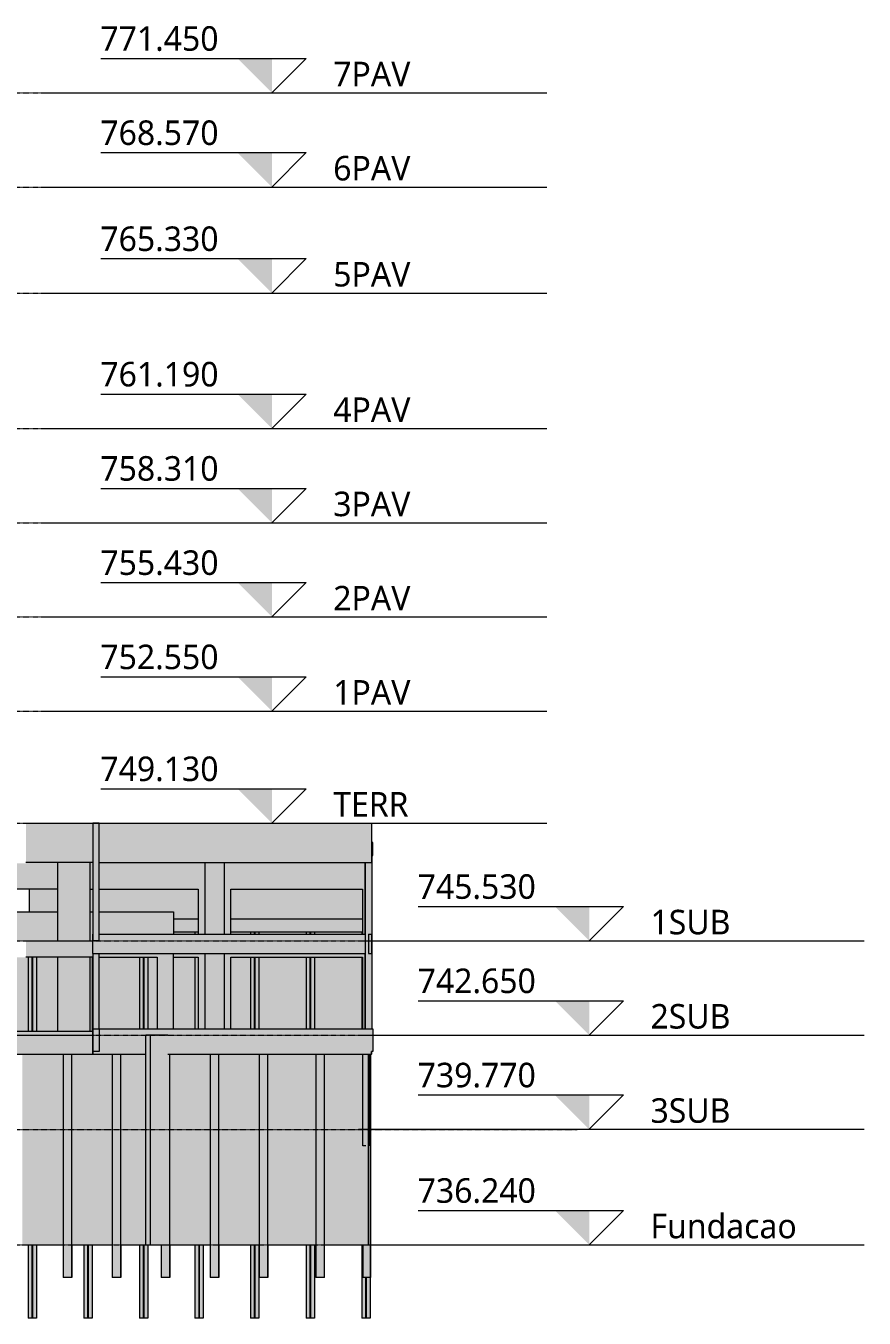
# Model space of a CAD drawing. Header units: centimetres. Extents: x -2136 to 34701, y -1430 to 84208.
# Drawn here: x 6108 to 8672, y 73400 to 77350 of the extents above; entities that cross this region are included whole.
import ezdxf

# ---------------------------------------------------------------- set-up
doc = ezdxf.new("R2010")
doc.units = ezdxf.units.CM
doc.linetypes.add('Centro', pattern=[3.175, 0.635, -0.47625, 1.5875, -0.47625])
for name, color, linetype, lineweight in [('A-FLOR-LEVL', 7, 'Continuous', 9), ('A-WALL', 7, 'Continuous', 25), ('S-BEAM', 7, 'Continuous', 18), ('S-COLS', 7, 'Continuous', 18), ('S-FNDN', 7, 'Continuous', 25)]:
    doc.layers.add(name, color=color, linetype=linetype, lineweight=lineweight)
doc.styles.add('Gadugi_6', font='gadugi.ttf', dxfattribs={"height": 75})

# ---------------------------------------------------------------- blocks, each defined once
blk = doc.blocks.new('Estaca W Gerdau - W250X73-V3-CT 004 K - CORTE ESQ_ 5PAV')
at = {"layer": 'S-FNDN', "lineweight": 9, "true_color": 0xacb7d2}
for points in [[(473.6, 73524), (499, 73524), (499, 74207), (473.6, 74207), (473.6, 73528.9)], [(499.9, 73524), (499.9, 73624), (499, 73624), (499, 73524)], [(499.9, 73524), (500, 73524), (499.9, 73528.9)]]:
    blk.add_hatch(color=9, dxfattribs=at).paths.add_polyline_path(points, flags=0)
at = {"layer": 'S-FNDN', "lineweight": 9}
for p, q in [((473.6, 74207), (473.6, 73524)), ((499, 74207), (499, 73524)), ((499, 74207), (499, 73524)), ((499.9, 73624), (499.9, 73524)), ((500, 73524), (500, 73624)), ((499, 73524), (473.6, 73524)), ((499.9, 73524), (499, 73524)), ((499, 73524), (499, 73524)), ((500, 73524), (499.9, 73524))]:
    blk.add_line(p, q, dxfattribs=at)
blk = doc.blocks.new('Estaca W Gerdau - W250X73-V6-CT 004 K - CORTE ESQ_ 5PAV')
at = {"layer": 'S-FNDN', "lineweight": 9, "true_color": 0xacb7d2}
for points in [[(1997.4, 73524), (1997.9, 73524), (1997.4, 74207), (1994.9, 74207), (1994.9, 73624), (1972.5, 73624), (1972.5, 73524)], [(1998.8, 73524), (1998.8, 73624), (1997.9, 73624), (1997.9, 73524)], [(1998.8, 73524), (1998.9, 73524), (1998.8, 73624)]]:
    blk.add_hatch(color=9, dxfattribs=at).paths.add_polyline_path(points, flags=0)
at = {"layer": 'S-FNDN', "lineweight": 9}
for p, q in [((1997.9, 74207), (1997.9, 73524)), ((1997.9, 74207), (1997.9, 73524)), ((1972.5, 73624), (1972.5, 73524)), ((1998.8, 73624), (1998.8, 73524)), ((1998.9, 73524), (1998.9, 73624)), ((1997.9, 73524), (1972.5, 73524)), ((1998.8, 73524), (1997.9, 73524)), ((1997.9, 73524), (1997.9, 73524)), ((1998.9, 73524), (1998.8, 73524))]:
    blk.add_line(p, q, dxfattribs=at)
blk = doc.blocks.new('Estaca W Gerdau - W250X73-V5-CT 004 K - CORTE ESQ_ 5PAV')
at = {"layer": 'S-FNDN', "lineweight": 9, "true_color": 0xacb7d2}
for points in [[(798.8, 73524), (798.8, 74207), (773.4, 74207), (773.4, 73524)], [(799.7, 73524), (799.7, 73624), (798.8, 73624), (798.8, 73524)]]:
    blk.add_hatch(color=9, dxfattribs=at).paths.add_polyline_path(points, flags=0)
at = {"layer": 'S-FNDN', "lineweight": 9}
for p, q in [((773.4, 74207), (773.4, 73524)), ((798.8, 74207), (798.8, 73524)), ((798.8, 74207), (798.8, 73524)), ((799.7, 73624), (799.7, 73524)), ((799.7, 73524), (799.7, 73624)), ((798.8, 73524), (773.4, 73524)), ((799.7, 73524), (798.8, 73524)), ((798.8, 73524), (798.8, 73524)), ((799.7, 73524), (799.7, 73524))]:
    blk.add_line(p, q, dxfattribs=at)
blk = doc.blocks.new('Estaca W Gerdau - W250X73-3510941-CT 004 K - CORTE ESQ_ 5PAV')
at = {"layer": 'S-FNDN', "lineweight": 9, "true_color": 0xacb7d2}
for points in [[(2610.3, 73524), (2610.3, 74207), (2607.9, 74207), (2607.4, 73927), (2607.3, 73927), (2607, 73624), (2590.3, 73624), (2590.3, 73524), (2607.3, 73524)], [(2611.4, 73524), (2611.6, 73524), (2611.4, 74207), (2610.3, 74207), (2610.3, 73524), (2611, 73524)], [(2613, 73524), (2613, 74207), (2611.6, 74207), (2611.6, 73524)], [(2587.6, 73524), (2589.1, 73524), (2589.1, 73624), (2587.6, 73624)], [(2589.2, 73524), (2590.3, 73524), (2590.2, 73624), (2589.1, 73624), (2589.1, 73524)]]:
    blk.add_hatch(color=9, dxfattribs=at).paths.add_polyline_path(points, flags=0)
at = {"layer": 'S-FNDN', "lineweight": 9}
for p, q in [((2611.6, 74207), (2611.6, 73524)), ((2613, 74207), (2613, 73524)), ((2587.6, 73624), (2587.6, 73524)), ((2587.6, 73524), (2587.6, 73624)), ((2589.1, 73624), (2589.1, 73524)), ((2589.1, 73524), (2587.6, 73524)), ((2587.6, 73524), (2587.6, 73524)), ((2590.3, 73524), (2589, 73524)), ((2610.3, 73524), (2590.3, 73524)), ((2611.6, 73524), (2610.3, 73524)), ((2613, 73524), (2611.6, 73524)), ((2611.6, 73524), (2611.6, 73524))]:
    blk.add_line(p, q, dxfattribs=at)
blk = doc.blocks.new('Estaca W Gerdau - W250X73-3554793-CT 004 K - CORTE ESQ_ 5PAV')
at = {"layer": 'S-FNDN', "lineweight": 9, "true_color": 0xacb7d2}
h = blk.add_hatch(color=9, dxfattribs=at)
h.paths.add_polyline_path([(1591.432686, 73400), (1591.432686, 73624), (1566.032686, 73624), (1566.032686, 73400)], flags=0)
h.paths.add_polyline_path([(1581.676286, 74277.002), (1591.432686, 74277.002), (1591.432686, 74503.003), (1566.032686, 74503.003), (1566.032686, 74277.002)], flags=0)
at = {"layer": 'S-FNDN', "lineweight": 9}
for p, q in [((1566.032686, 74503.003), (1566.032686, 74277.002)), ((1578.335811, 74277.002), (1578.335811, 74503.003)), ((1579.129561, 74503.003), (1579.129561, 74277.002)), ((1591.432686, 74503.003), (1591.432686, 74277.002)), ((1566.032686, 73624), (1566.032686, 73400)), ((1578.335811, 73400), (1578.335811, 73624)), ((1579.129561, 73624), (1579.129561, 73400)), ((1591.432686, 73624), (1591.432686, 73400)), ((1591.432686, 73400), (1566.032686, 73400))]:
    blk.add_line(p, q, dxfattribs=at)
blk = doc.blocks.new('Estaca W Gerdau - W250X73-V11-CT 004 K - CORTE ESQ_ 5PAV')
at = {"layer": 'S-FNDN', "lineweight": 9, "true_color": 0xacb7d2}
h = blk.add_hatch(color=9, dxfattribs=at)
h.paths.add_polyline_path([(1761.4, 73400), (1761.4, 73624), (1736, 73624), (1736, 73400)], flags=0)
h.paths.add_polyline_path([(1761.4, 74277), (1761.4, 74503), (1755.8, 74503), (1755.8, 74277)], flags=0)
at = {"layer": 'S-FNDN', "lineweight": 9}
for p, q in [((1761.4, 74503), (1761.4, 74277)), ((1736, 73624), (1736, 73400)), ((1748.3, 73400), (1748.3, 73624)), ((1749.1, 73624), (1749.1, 73400)), ((1761.4, 73624), (1761.4, 73400)), ((1761.4, 73400), (1736, 73400))]:
    blk.add_line(p, q, dxfattribs=at)
blk = doc.blocks.new('Estaca W Gerdau - W250X73-V12-CT 004 K - CORTE ESQ_ 5PAV')
at = {"layer": 'S-FNDN', "lineweight": 9, "true_color": 0xacb7d2}
h = blk.add_hatch(color=9, dxfattribs=at)
h.paths.add_polyline_path([(1906.032686, 73400), (1931.432686, 73400), (1931.432686, 73624), (1906.032686, 73624)], flags=0)
h.paths.add_polyline_path([(1931.432686, 74284.002), (1931.432686, 74503.003), (1906.032686, 74503.003), (1906.032686, 74284.002)], flags=0)
at = {"layer": 'S-FNDN', "lineweight": 9}
for p, q in [((1906.032686, 74503.003), (1906.032686, 74284.002)), ((1918.335811, 74284.002), (1918.335811, 74503.003)), ((1919.129561, 74503.003), (1919.129561, 74284.002)), ((1931.432686, 74503.003), (1931.432686, 74284.002)), ((1906.032686, 73624), (1906.032686, 73400)), ((1918.335811, 73400), (1918.335811, 73624)), ((1919.129561, 73624), (1919.129561, 73400)), ((1931.432686, 73624), (1931.432686, 73400)), ((1931.432686, 73400), (1906.032686, 73400))]:
    blk.add_line(p, q, dxfattribs=at)
blk = doc.blocks.new('Estaca W Gerdau - W250X73-V13-CT 004 K - CORTE ESQ_ 5PAV')
at = {"layer": 'S-FNDN', "lineweight": 9, "true_color": 0xacb7d2}
h = blk.add_hatch(color=9, dxfattribs=at)
h.paths.add_polyline_path([(2076, 73400), (2101.4, 73400), (2101.4, 73624), (2076, 73624)], flags=0)
h.paths.add_polyline_path([(2076, 74284), (2085.8, 74284), (2085.8, 74503), (2076, 74503), (2076, 74285.4)], flags=0)
h.paths.add_polyline_path([(2076, 74574), (2085.8, 74574), (2085.8, 74580), (2076, 74580)], flags=0)
at = {"layer": 'S-FNDN', "lineweight": 9}
for p, q in [((2076, 74580), (2076, 74574)), ((2076, 74503), (2076, 74284)), ((2076, 73624), (2076, 73400)), ((2088.3, 73400), (2088.3, 73624)), ((2089.1, 73624), (2089.1, 73400)), ((2101.4, 73624), (2101.4, 73400)), ((2101.4, 73400), (2076, 73400))]:
    blk.add_line(p, q, dxfattribs=at)
blk = doc.blocks.new('Estaca W Gerdau - W250X73-V14-CT 004 K - CORTE ESQ_ 5PAV')
at = {"layer": 'S-FNDN', "lineweight": 9, "true_color": 0xacb7d2}
h = blk.add_hatch(color=9, dxfattribs=at)
h.paths.add_polyline_path([(2246.032686, 73400), (2271.432686, 73400), (2271.432686, 73624), (2246.032686, 73624)], flags=0)
h.paths.add_polyline_path([(2246.032686, 74284.002), (2271.432686, 74284.002), (2271.432686, 74503.003), (2246.032686, 74503.003), (2246.032686, 74372.759682)], flags=0)
h.paths.add_polyline_path([(2271.432686, 74574.003), (2271.432686, 74580.003), (2246.032686, 74580.003), (2246.032686, 74574.003)], flags=0)
at = {"layer": 'S-FNDN', "lineweight": 9}
for p, q in [((2246.032686, 74580.003), (2246.032686, 74574.003)), ((2258.335811, 74574.003), (2258.335811, 74580.003)), ((2259.129561, 74580.003), (2259.129561, 74574.003)), ((2271.432686, 74580.003), (2271.432686, 74574.003)), ((2246.032686, 74503.003), (2246.032686, 74284.002)), ((2258.335811, 74284.002), (2258.335811, 74503.003)), ((2259.129561, 74503.003), (2259.129561, 74284.002)), ((2271.432686, 74503.003), (2271.432686, 74284.002)), ((2246.032686, 73624), (2246.032686, 73400)), ((2258.335811, 73400), (2258.335811, 73624)), ((2259.129561, 73624), (2259.129561, 73400)), ((2271.432686, 73624), (2271.432686, 73400)), ((2271.432686, 73400), (2246.032686, 73400))]:
    blk.add_line(p, q, dxfattribs=at)
blk = doc.blocks.new('Estaca W Gerdau - W250X73-V18-CT 004 K - CORTE ESQ_ 5PAV')
at = {"layer": 'S-FNDN', "lineweight": 9, "true_color": 0xacb7d2}
h = blk.add_hatch(color=9, dxfattribs=at)
h.paths.add_polyline_path([(2611.4, 73400), (2611, 73524), (2587.6, 73524), (2587.6, 73624), (2586, 73624), (2586, 73400)], flags=0)
h.paths.add_polyline_path([(2588.4, 74284), (2588.4, 74503), (2586, 74503), (2586, 74284), (2587.6, 74284)], flags=0)
h.paths.add_polyline_path([(2586, 74574), (2588.4, 74574), (2588.4, 74580), (2586, 74580)], flags=0)
at = {"layer": 'S-FNDN', "lineweight": 9}
for p, q in [((2586, 74580), (2586, 74574)), ((2586, 74503), (2586, 74284)), ((2586, 73624), (2586, 73400)), ((2598.3, 73400), (2598.3, 73524)), ((2599.1, 73524), (2599.1, 73400)), ((2611.4, 73524), (2611.4, 73400)), ((2611.4, 73400), (2586, 73400))]:
    blk.add_line(p, q, dxfattribs=at)
blk = doc.blocks.new('Nível - NÍVEL - CORTE ESQUEMÁTICO-903305-CT 004 K - CORTE ESQ_ 5PAV')
at = {"layer": 'A-FLOR-LEVL'}
blk.add_hatch(color=256, dxfattribs=at).paths.add_polyline_path([(2311.4, 76962.2), (2311.4, 76857.1), (2206.3, 76962.2)], flags=0)
for p, q in [((1788.5, 76962.2), (2416.4, 76962.2)), ((2311.4, 76857.1), (2416.4, 76962.2)), ((1605.9, 76857.1), (3152.1, 76857.1))]:
    blk.add_line(p, q, dxfattribs=at)

msp = doc.modelspace()

# ---------------------------------------------------------------- hatches: boundary and pattern name
at = {"layer": 'A-WALL', "true_color": 0xc0c0c0}
h = msp.add_hatch(color=9, dxfattribs=at)
h.paths.add_polyline_path([(7139.31, 74284), (7139.31, 74514), (7137.62, 74514), (7137.66, 74284)], flags=0)
h.paths.add_polyline_path([(7139.31, 74574), (7139.31, 74793), (7137.62, 74793), (7137.57, 74574)], flags=0)
h = msp.add_hatch(color=9, dxfattribs=at)
h.paths.add_polyline_path([(7139.31, 74284), (7144.68, 74284), (7144.68, 74514), (7139.31, 74514), (7139.31, 74372.76)], flags=0)
h.paths.add_polyline_path([(7139.31, 74574), (7144.68, 74574), (7144.68, 74793), (7139.31, 74793), (7139.31, 74580)], flags=0)
h = msp.add_hatch(color=9, dxfattribs=at)
h.paths.add_polyline_path([(7146.71, 74284), (7146.27, 74514), (7144.68, 74514), (7144.68, 74284), (7146.67, 74284)], flags=0)
h.paths.add_polyline_path([(7146.67, 74574), (7146.71, 74574), (7146.6, 74793), (7144.68, 74793), (7144.68, 74574), (7146.4, 74574)], flags=0)
h = msp.add_hatch(color=9, dxfattribs=at)
h.paths.add_polyline_path([(7165.71, 74284), (7165.58, 74793), (7146.71, 74793), (7146.71, 74284), (7165.33, 74284)], flags=0)
h.paths.add_polyline_path([(7157.12, 74514), (7156.21, 74514), (7156.24, 74574), (7165.56, 74574), (7165.56, 74514)], flags=0)
h = msp.add_hatch(color=9, dxfattribs=at)
h.paths.add_polyline_path([(6067.97, 74277), (6115.25, 74277), (6115.25, 74503), (6067.97, 74503), (6067.97, 74372.76)], flags=0)
h.paths.add_polyline_path([(6310.65, 74277), (6312.88, 74277), (6312.52, 74503), (6310.65, 74503), (6310.65, 74372.76)], flags=0)
h.paths.add_polyline_path([(6204.97, 74277), (6204.97, 74503), (6140.65, 74503), (6140.65, 74277)], flags=0)
h.paths.add_polyline_path([(7071.88, 74284), (7135.25, 74284), (7135.25, 74503), (6990.65, 74503), (6990.65, 74284)], flags=0)
h.paths.add_polyline_path([(6965.25, 74284), (6965.25, 74503), (6820.65, 74503), (6820.65, 74284)], flags=0)
h.paths.add_polyline_path([(6413.19, 74284), (6455.25, 74284), (6455.25, 74503), (6331.88, 74503), (6331.97, 74284)], flags=0)
h.paths.add_polyline_path([(6480.65, 74284), (6509.47, 74284), (6509.47, 74503), (6480.65, 74503), (6480.65, 74372.76)], flags=0)
h.paths.add_polyline_path([(6559.47, 74284), (6625.25, 74284), (6625.25, 74503), (6559.47, 74503), (6559.47, 74372.76)], flags=0)
h.paths.add_polyline_path([(6789.58, 74284), (6795.25, 74284), (6795.25, 74503), (6734.97, 74503), (6734.97, 74284)], flags=0)
h.paths.add_polyline_path([(6965.25, 74574), (6965.25, 74580), (6820.65, 74580), (6820.65, 74574)], flags=0)
h.paths.add_polyline_path([(6990.65, 74574), (7135.25, 74574), (7135.25, 74580), (6990.65, 74580)], flags=0)
h.paths.add_polyline_path([(6795.25, 74574), (6795.25, 74580), (6734.97, 74580), (6734.97, 74574), (6789.58, 74574)], flags=0)
h.paths.add_polyline_path([(6625.25, 74574), (6625.25, 74580), (6559.47, 74580), (6559.47, 74574), (6601.39, 74574)], flags=0)
for points in [[(6475.27, 73624), (6488.26, 73624), (6488.26, 74265), (6475.27, 74265), (6475.27, 73636.4)], [(6544.1, 73624), (6544.1, 74207), (6541.87, 74207), (6541.87, 74265), (6488.26, 74265), (6488.26, 73624)]]:
    msp.add_hatch(color=9, dxfattribs=at).paths.add_polyline_path(points, flags=0)
at = {"layer": 'A-WALL', "lineweight": 9, "true_color": 0xc0c0c0}
h = msp.add_hatch(color=9, dxfattribs=at)
h.paths.add_polyline_path([(5203.6, 73624), (5322.6, 73624), (5322.6, 74207), (5203.6, 74207), (5203.6, 73636.4)], flags=0)
h.paths.add_polyline_path([(5348.03, 73624), (5472.45, 73624), (5472.2, 74207), (5348.03, 74207), (5348.03, 73636.4)], flags=0)
h.paths.add_polyline_path([(5497.89, 73624), (5622.38, 73624), (5622.38, 74207), (5497.89, 74207), (5497.89, 73636.4)], flags=0)
h.paths.add_polyline_path([(5647.81, 73624), (5772.27, 73624), (5772.27, 74207), (5647.81, 74207), (5647.81, 73636.4)], flags=0)
h.paths.add_polyline_path([(6319.09, 73624), (6331.52, 73624), (6331.52, 74207), (6312.97, 74207), (6312.75, 74207), (6247.37, 74207), (6247.37, 73624)], flags=0)
h.paths.add_polyline_path([(6221.94, 73624), (6221.94, 74207), (6097.48, 74207), (6097.48, 73624), (6130.89, 73624)], flags=0)
h.paths.add_polyline_path([(6072.05, 73624), (6072.05, 74207), (5947.59, 74207), (5947.59, 73624), (6036.79, 73624)], flags=0)
h.paths.add_polyline_path([(5797.7, 73624), (5922.16, 73624), (5922.16, 74207), (5797.7, 74207), (5797.7, 73636.4)], flags=0)
h = msp.add_hatch(color=9, dxfattribs=at)
h.paths.add_polyline_path([(6331.52, 73624), (6371.83, 73624), (6371.83, 74207), (6331.52, 74207), (6331.52, 73636.4)], flags=0)
h.paths.add_polyline_path([(6397.26, 73624), (6475.27, 73624), (6475.27, 74207), (6397.26, 74207), (6397.26, 73636.4)], flags=0)
h.paths.add_polyline_path([(6547.16, 73624), (6671.61, 73624), (6671.61, 74207), (6547.16, 74207), (6547.16, 73636.4)], flags=0)
h.paths.add_polyline_path([(6697.04, 73624), (6821.5, 73624), (6821.5, 74207), (6697.04, 74207), (6697.04, 73636.4)], flags=0)
h.paths.add_polyline_path([(6846.93, 73624), (6994.37, 73624), (6994.37, 74207), (6846.93, 74207), (6846.93, 73636.4)], flags=0)
h.paths.add_polyline_path([(7019.81, 73624), (7155.83, 73624), (7155.83, 74207), (7147.58, 74207), (7147.58, 73927), (7138.08, 73927), (7137.66, 74207), (7019.81, 74207), (7019.81, 73636.4)], flags=0)
at = {"layer": 'A-WALL', "true_color": 0xc0c0c0}
h = msp.add_hatch(color=9, dxfattribs=at)
h.paths.add_polyline_path([(7157.08, 73927), (7157.08, 74207), (7155.84, 74207), (7156.24, 73977), (7156.63, 73977), (7156.63, 73927)], flags=0)
h.paths.add_polyline_path([(7138.08, 73927), (7147.58, 73927), (7147.58, 74207), (7138.08, 74207), (7138.08, 74004.58)], flags=0)
h = msp.add_hatch(color=9, dxfattribs=at)
h.paths.add_polyline_path([(7155.83, 73624), (7156.48, 73624), (7156.24, 73927), (7155.83, 73927), (7155.83, 73624.12)], flags=0)
h.paths.add_polyline_path([(7155.83, 73977), (7155.84, 73977), (7155.83, 74004.58)], flags=0)
at = {"layer": 'S-BEAM', "true_color": 0xc0c0c0}
for points in [[(6107.97, 74793), (6312.88, 74793.02), (6312.88, 74913), (6107.97, 74913), (6107.97, 74834)], [(7071.88, 74793), (7165.58, 74793), (7165.58, 74913), (6331.88, 74913), (6331.88, 74793), (6977.78, 74793)], [(7168.63, 74814), (7168.63, 74854), (7165.71, 74854), (7165.98, 74814)], [(6059.47, 74553), (6204.97, 74553), (6204.97, 74642), (6059.47, 74642), (6059.47, 74556.85)], [(6540.47, 74574), (6559.47, 74574), (6559.47, 74642), (6540.47, 74642), (6540.47, 74580)], [(6601.39, 74514), (7146.71, 74514), (7146.71, 74574), (6331.88, 74574), (6331.88, 74553), (6312.88, 74553), (6312.52, 74514), (6413.19, 74514)], [(7156.21, 74514), (7165.56, 74514), (7165.56, 74574), (7156.21, 74574), (7156.21, 74538.5)], [(6107.97, 74503), (6312.88, 74503), (6312.52, 74553), (6107.97, 74553), (6107.97, 74508.39)], [(6625.25, 74503), (6634.97, 74503), (6634.97, 74514), (6559.47, 74514), (6559.47, 74503), (6601.39, 74503)], [(6958.22, 74503), (7137.62, 74503), (7137.62, 74514), (6734.97, 74514), (6734.97, 74503), (6820.65, 74503)], [(5660.4, 74207), (6312.29, 74207), (6312.29, 74265), (5203.37, 74265), (5203.6, 74207), (5566.3, 74207)], [(5942.69, 74265), (6312.88, 74265.01), (6312.88, 74277), (5704.97, 74277), (5704.97, 74265), (5920.97, 74265)], [(6789.58, 74207), (7165.33, 74207), (7164.81, 74215), (7137.66, 74215), (7137.66, 74284), (6312.97, 74284), (6312.97, 74207), (6475.27, 74207), (6475.27, 74265), (6541.87, 74264.85), (6541.87, 74207), (6696.99, 74207)], [(7165.71, 74215), (7168.66, 74215), (7168.66, 74284), (7137.66, 74283.58), (7138.08, 74215), (7165.33, 74215)], [(7156.63, 73927), (7156.24, 73977), (7155.83, 73977), (7156.24, 73927)]]:
    msp.add_hatch(color=9, dxfattribs=at).paths.add_polyline_path(points, flags=0)
h = msp.add_hatch(color=9, dxfattribs=at)
h.paths.add_polyline_path([(6048.97, 74711), (6204.97, 74711), (6204.97, 74793), (6107.97, 74793), (6107.97, 74790), (6048.97, 74790), (6048.97, 74740.94)], flags=0)
h.paths.add_polyline_path([(6312.88, 74711), (6312.88, 74793), (6304.97, 74793), (6304.97, 74711)], flags=0)
h.paths.add_polyline_path([(6331.88, 74711), (6634.97, 74711), (6634.97, 74793), (6331.88, 74793), (6331.88, 74722.66)], flags=0)
h.paths.add_polyline_path([(7137.62, 74711), (7137.62, 74793), (6734.97, 74793), (6734.97, 74711), (6977.78, 74711)], flags=0)
h = msp.add_hatch(color=9, dxfattribs=at)
h.paths.add_polyline_path([(7137.57, 74620), (7137.57, 74711), (6734.97, 74711), (6734.97, 74620), (6977.78, 74620)], flags=0)
h.paths.add_polyline_path([(6634.97, 74620), (6634.97, 74711), (6331.88, 74711), (6331.88, 74642), (6559.47, 74642), (6559.47, 74620), (6601.39, 74620)], flags=0)
h.paths.add_polyline_path([(6204.97, 74642), (6204.97, 74711), (6118.97, 74711), (6118.97, 74642)], flags=0)
h.paths.add_polyline_path([(6312.88, 74642), (6312.88, 74711), (6304.97, 74711), (6304.97, 74642)], flags=0)
h = msp.add_hatch(color=9, dxfattribs=at)
h.paths.add_polyline_path([(6413.19, 74503), (6509.47, 74503), (6509.47, 74514), (6331.88, 74514), (6331.88, 74503)], flags=0)
h.paths.add_polyline_path([(6312.52, 74553), (6312.88, 74642), (6304.97, 74642), (6304.97, 74553)], flags=0)
h.paths.add_polyline_path([(6516.78, 74574), (6540.47, 74574), (6540.47, 74642), (6331.88, 74642), (6331.88, 74574), (6509.47, 74574)], flags=0)
h = msp.add_hatch(color=9, dxfattribs=at)
h.paths.add_polyline_path([(7137.57, 74580), (7137.57, 74620), (6734.97, 74620), (6734.97, 74580), (7088.54, 74580)], flags=0)
h.paths.add_polyline_path([(6559.47, 74580), (6634.97, 74580), (6634.97, 74620), (6559.47, 74620)], flags=0)
at = {"layer": 'S-COLS', "true_color": 0xc0c0c0}
for points in [[(6312.88, 74553), (6331.88, 74553), (6331.88, 74913), (6312.88, 74912.98), (6312.88, 74574)], [(6304.97, 74553), (6304.97, 74793), (6204.97, 74793), (6204.97, 74553), (6224.99, 74553)], [(6654.97, 74574), (6714.97, 74574), (6714.97, 74793), (6654.97, 74793), (6654.97, 74620)], [(6304.97, 74277), (6304.97, 74503), (6204.97, 74503), (6204.97, 74277), (6224.99, 74277)], [(6312.97, 74265), (6312.97, 74284), (6331.88, 74284), (6331.88, 74514), (6312.88, 74514), (6312.88, 74265)], [(6509.47, 74284), (6559.47, 74284), (6559.47, 74514), (6509.47, 74514), (6509.47, 74372.76)], [(6654.97, 74284), (6714.97, 74284), (6714.97, 74514), (6654.97, 74514), (6654.97, 74323.83)]]:
    msp.add_hatch(color=9, dxfattribs=at).paths.add_polyline_path(points, flags=0)
h = msp.add_hatch(color=9, dxfattribs=at)
h.paths.add_polyline_path([(6654.97, 74284), (6654.97, 74514), (6634.97, 74514), (6634.97, 74284), (6650.65, 74284)], flags=0)
h.paths.add_polyline_path([(6734.97, 74284), (6734.97, 74514), (6714.97, 74514), (6714.97, 74284)], flags=0)
h.paths.add_polyline_path([(6714.97, 74574), (6734.97, 74574), (6734.97, 74793), (6714.97, 74793), (6714.97, 74576.62)], flags=0)
h.paths.add_polyline_path([(6634.97, 74574), (6654.97, 74574), (6654.97, 74793), (6634.97, 74793), (6634.97, 74580)], flags=0)

# ---------------------------------------------------------------- linework, layer by layer
at = {"layer": 'A-FLOR-LEVL', "linetype": 'Centro'}
for p, q in [((3025.22, 77145), (6823.81, 77145)), ((3025.22, 76857), (6823.81, 76857)), ((3025.22, 76533), (6823.81, 76533)), ((3025.22, 76119), (6823.81, 76119)), ((3025.22, 75831), (6823.81, 75831)), ((3025.22, 75543.01), (6823.81, 75543.01)), ((3025.22, 75255.01), (6823.81, 75255.01)), ((3025.22, 74913), (6823.81, 74913)), ((3025.22, 74553), (7794.03, 74553)), ((3025.22, 74265), (7794.03, 74265)), ((3025.22, 73977), (7794.03, 73977)), ((3025.22, 73624), (7794.03, 73624))]:
    msp.add_line(p, q, dxfattribs=at)
at = {"layer": 'A-WALL', "lineweight": 9}
for p, q in [((7165.65, 74854), (7165.71, 74854)), ((7165.71, 74854), (7165.71, 74284)), ((7144.68, 74793), (7144.68, 74574)), ((7146.71, 74284), (7146.71, 74793)), ((7137.57, 74711), (7137.57, 74574)), ((7137.57, 74503), (7137.57, 74284)), ((7144.68, 74514), (7144.68, 74284)), ((6312.97, 74265), (6312.29, 74265)), ((6475.27, 73624), (6475.27, 74265)), ((6541.87, 74265), (6475.27, 74265)), ((6488.26, 74265), (6488.26, 73624)), ((7138.08, 73927), (7138.08, 74207)), ((7155.83, 73624), (7155.83, 74207)), ((7157.08, 74207), (7157.08, 73927)), ((7147.58, 73927), (7138.08, 73927)), ((6097.43, 73624), (6221.94, 73624)), ((6247.32, 73624), (6371.83, 73624)), ((6397.21, 73624), (6544.1, 73624)), ((6547.1, 73624), (6671.61, 73624)), ((6696.99, 73624), (6821.5, 73624)), ((6846.88, 73624), (6994.37, 73624)), ((7019.75, 73624), (7156.56, 73624))]:
    msp.add_line(p, q, dxfattribs=at)
at = {"layer": 'S-BEAM', "lineweight": 9}
for p, q in [((6107.97, 74913), (6312.88, 74913)), ((6331.88, 74913), (7165.58, 74913)), ((7165.58, 74913), (7165.71, 74913)), ((7165.58, 74793), (7165.58, 74913)), ((7165.71, 74854), (7165.71, 74913)), ((7165.65, 74793), (7165.65, 74854)), ((7168.63, 74854), (7165.98, 74854)), ((7168.63, 74814), (7168.63, 74854)), ((7165.98, 74814), (7168.63, 74814)), ((6312.88, 74793), (6107.97, 74793)), ((6331.88, 74793), (7165.58, 74793)), ((7165.65, 74793), (7165.58, 74793)), ((6204.97, 74711), (6048.97, 74711)), ((6118.97, 74642), (6118.97, 74711)), ((6304.97, 74711), (6312.88, 74711)), ((6331.88, 74711), (6634.97, 74711)), ((6734.97, 74711), (7137.62, 74711)), ((6059.47, 74642), (6204.97, 74642)), ((6304.97, 74642), (6312.88, 74642)), ((6331.88, 74642), (6540.47, 74642)), ((6540.47, 74642), (6559.47, 74642)), ((6559.47, 74642), (6559.47, 74574)), ((6559.47, 74620), (6634.97, 74620)), ((6734.97, 74620), (7137.57, 74620)), ((6312.52, 74514), (6312.52, 74574)), ((6331.88, 74574), (7146.71, 74574)), ((6634.97, 74580), (6559.47, 74580)), ((7137.57, 74580), (6734.97, 74580)), ((7156.21, 74574), (7165.56, 74574)), ((7156.21, 74574), (7156.21, 74514)), ((7165.56, 74574), (7165.58, 74574)), ((7165.56, 74514), (7165.56, 74574)), ((7165.58, 74514), (7165.58, 74574)), ((6107.97, 74553), (6312.52, 74553)), ((6312.88, 74503), (6107.97, 74503)), ((6312.52, 74514), (7146.71, 74514)), ((6331.88, 74503), (6509.47, 74503)), ((6559.47, 74503), (6634.97, 74503)), ((6734.97, 74503), (7137.62, 74503)), ((7156.21, 74514), (7165.56, 74514)), ((7165.58, 74514), (7165.56, 74514)), ((5203.37, 74265), (6312.29, 74265)), ((5704.97, 74277), (6312.88, 74277)), ((6312.29, 74265), (6312.29, 74207)), ((6312.97, 74284), (6331.97, 74284)), ((6312.97, 74215), (6312.97, 74284)), ((6312.97, 74284), (7137.66, 74284)), ((6312.97, 74284), (6312.97, 74207)), ((6331.97, 74284), (6331.97, 74215)), ((7137.66, 74284), (7168.66, 74284)), ((7168.66, 74284), (7168.66, 74215)), ((5203.37, 74207), (6312.29, 74207)), ((6331.97, 74215), (6312.97, 74215)), ((6312.97, 74207), (6475.27, 74207)), ((6541.87, 74207), (7165.33, 74207)), ((7168.66, 74215), (7165.33, 74215)), ((7165.33, 74207), (7165.33, 74215)), ((7165.7, 74207), (7165.33, 74207)), ((7165.7, 74207), (7165.7, 74215)), ((7155.83, 73977), (7156.63, 73977)), ((7155.83, 73927), (7155.83, 73977)), ((7156.63, 73977), (7156.63, 73927)), ((7156.63, 73927), (7155.83, 73927))]:
    msp.add_line(p, q, dxfattribs=at)
at = {"layer": 'S-COLS', "lineweight": 9}
for p, q in [((6312.88, 74913), (6312.88, 74553)), ((6331.88, 74913), (6312.88, 74913)), ((6331.88, 74553), (6331.88, 74913)), ((6204.97, 74793), (6204.97, 74553)), ((6304.97, 74553), (6304.97, 74793)), ((6654.97, 74793), (6654.97, 74574)), ((6714.97, 74574), (6714.97, 74793)), ((6634.97, 74711), (6634.97, 74574)), ((6734.97, 74574), (6734.97, 74711)), ((6331.88, 74553), (6312.88, 74553)), ((6204.97, 74503), (6204.97, 74277)), ((6304.97, 74277), (6304.97, 74503)), ((6312.88, 74514), (6312.88, 74265)), ((6331.88, 74284), (6331.88, 74514)), ((6509.47, 74503), (6509.47, 74284)), ((6559.47, 74284), (6559.47, 74514)), ((6634.97, 74503), (6634.97, 74284)), ((6654.97, 74514), (6654.97, 74284)), ((6714.97, 74284), (6714.97, 74514)), ((6734.97, 74284), (6734.97, 74503)), ((6312.97, 74265), (6312.88, 74265))]:
    msp.add_line(p, q, dxfattribs=at)

# ---------------------------------------------------------------- block references
at = {"layer": 'A-FLOR-LEVL'}
for p in [(4549.22, 288), (4549.22, 0), (4549.22, -324), (4549.22, -738), (4549.22, -1026), (4549.22, -1314), (4549.22, -1602), (4549.22, -1944), (5519.44, -2304), (5519.44, -2592), (5519.44, -2880), (5519.44, -3233)]:
    msp.add_blockref('Nível - NÍVEL - CORTE ESQUEMÁTICO-903305-CT 004 K - CORTE ESQ_ 5PAV', p, dxfattribs=at)
at = {"layer": 'S-FNDN', "lineweight": 9}
for name, p in [('Estaca W Gerdau - W250X73-V13-CT 004 K - CORTE ESQ_ 5PAV', (4549.22, 0)), ('Estaca W Gerdau - W250X73-V14-CT 004 K - CORTE ESQ_ 5PAV', (4549.22, 0)), ('Estaca W Gerdau - W250X73-V14-CT 004 K - CORTE ESQ_ 5PAV', (4719.22, 0)), ('Estaca W Gerdau - W250X73-V18-CT 004 K - CORTE ESQ_ 5PAV', (4549.22, 0)), ('Estaca W Gerdau - W250X73-3554793-CT 004 K - CORTE ESQ_ 5PAV', (4549.22, 0)), ('Estaca W Gerdau - W250X73-V11-CT 004 K - CORTE ESQ_ 5PAV', (4549.22, 0)), ('Estaca W Gerdau - W250X73-V12-CT 004 K - CORTE ESQ_ 5PAV', (4549.22, 0)), ('Estaca W Gerdau - W250X73-V3-CT 004 K - CORTE ESQ_ 5PAV', (5748.32, 0)), ('Estaca W Gerdau - W250X73-V3-CT 004 K - CORTE ESQ_ 5PAV', (5898.22, 0)), ('Estaca W Gerdau - W250X73-V6-CT 004 K - CORTE ESQ_ 5PAV', (4549.22, 0)), ('Estaca W Gerdau - W250X73-V3-CT 004 K - CORTE ESQ_ 5PAV', (6197.99, 0)), ('Estaca W Gerdau - W250X73-V5-CT 004 K - CORTE ESQ_ 5PAV', (6048.12, 0)), ('Estaca W Gerdau - W250X73-V3-CT 004 K - CORTE ESQ_ 5PAV', (6520.76, 0)), ('Estaca W Gerdau - W250X73-3510941-CT 004 K - CORTE ESQ_ 5PAV', (4549.22, 0))]:
    msp.add_blockref(name, p, dxfattribs=at)

# ---------------------------------------------------------------- texts
at = {"layer": 'A-FLOR-LEVL', "char_height": 75, "attachment_point": 1, "style": 'Gadugi_6'}
for s, insert, width in [('771.450', (6335.85, 77348.57), 436.9197), ('7PAV', (7047.97, 77240.05), 304.6412), ('768.570', (6335.85, 77060.57), 436.9197), ('6PAV', (7047.97, 76952.05), 304.6412), ('765.330', (6335.85, 76736.57), 436.9197), ('5PAV', (7047.97, 76628.05), 304.6412), ('761.190', (6335.85, 76322.57), 436.9197), ('4PAV', (7047.97, 76214.05), 304.6412), ('758.310', (6335.85, 76034.57), 436.9197), ('3PAV', (7047.97, 75926.05), 304.6412), ('755.430', (6335.85, 75746.57), 436.9197), ('2PAV', (7047.97, 75638.06), 304.6412), ('752.550', (6335.85, 75458.57), 436.9197), ('1PAV', (7047.97, 75350.06), 304.6412), ('749.130', (6335.85, 75116.57), 436.9197), ('TERR', (7047.97, 75008.05), 284.5991), ('745.530', (7306.08, 74756.57), 436.9197), ('1SUB', (8018.19, 74648.06), 296.6244), ('742.650', (7306.08, 74468.57), 436.9197), ('2SUB', (8018.19, 74360.05), 296.6244), ('739.770', (7306.08, 74180.57), 436.9197), ('3SUB', (8018.19, 74072.05), 296.6244), ('736.240', (7306.08, 73827.57), 436.9197), ('Fundacao', (8018.19, 73719.05), 549.1559)]:
    msp.add_mtext(s, dxfattribs=dict(at, insert=insert, width=width))

doc.saveas('drawing.dxf')
